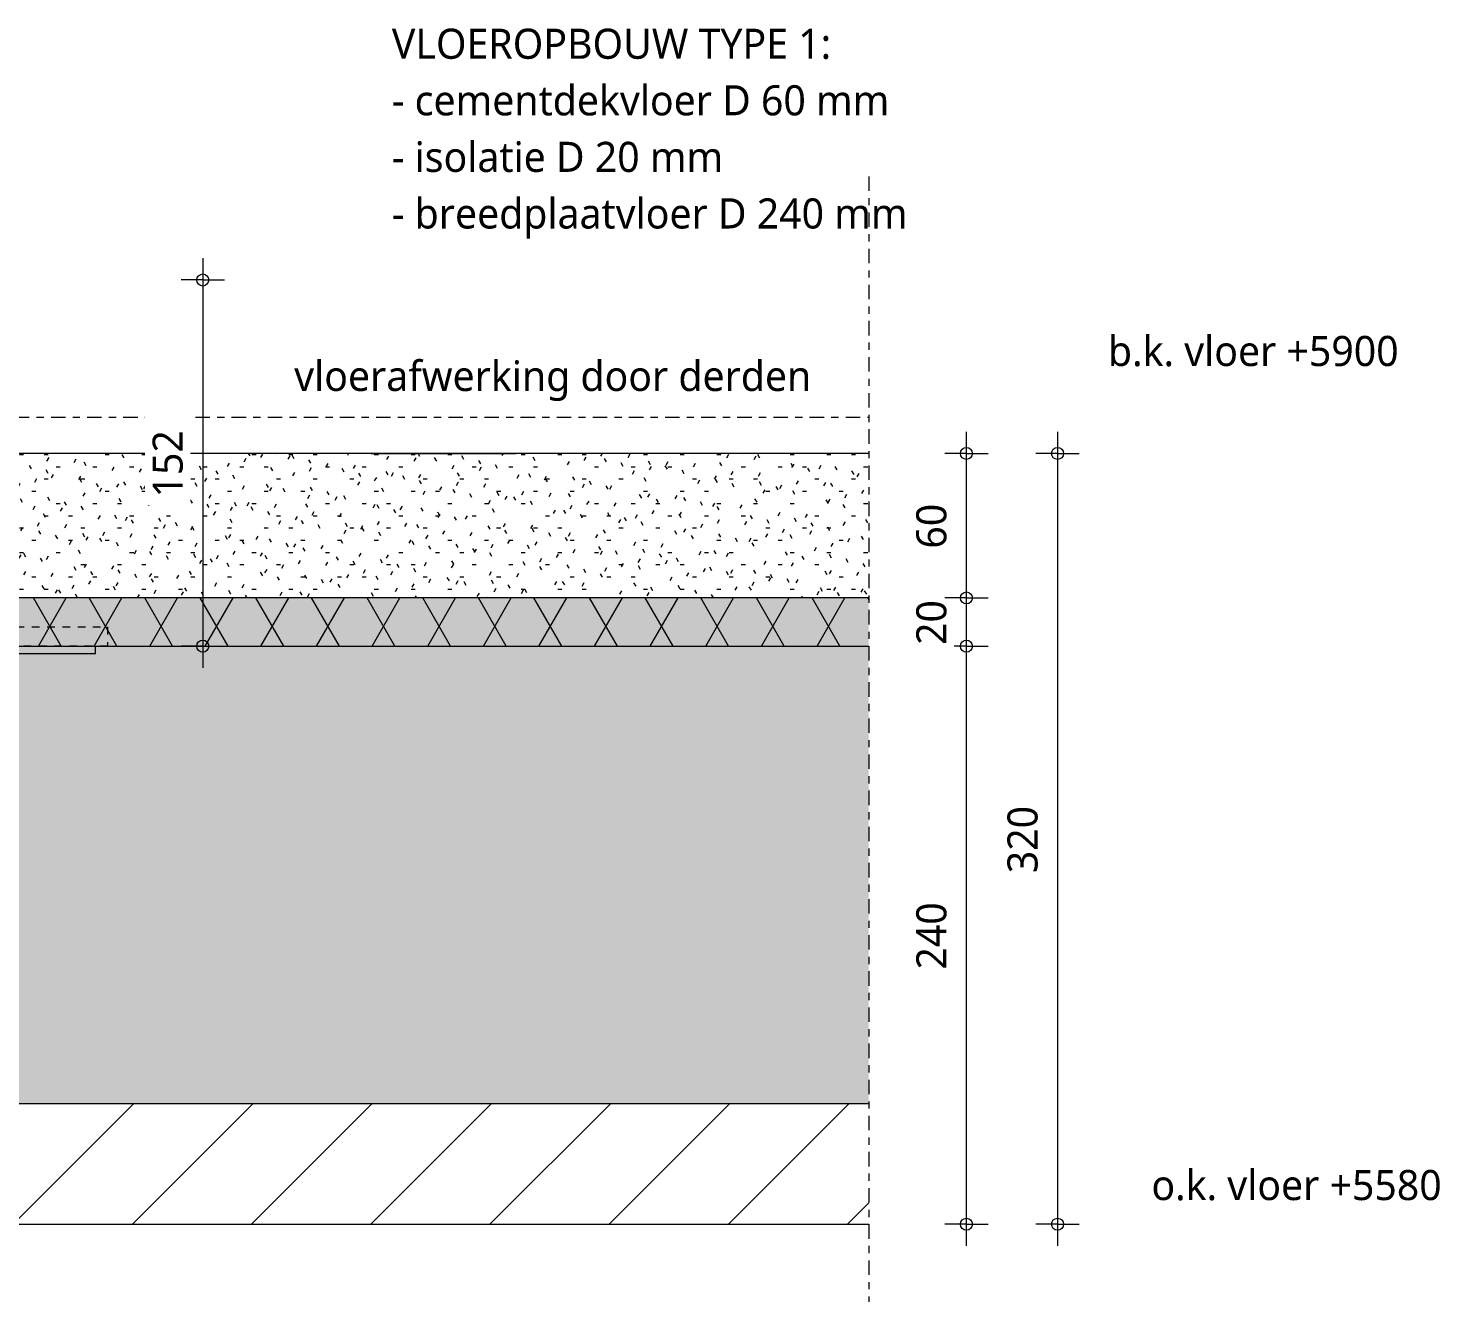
# Model space of a CAD drawing. Header units: millimetres. Extents: x -435 to 27166, y -19117 to 26500.
# Drawn here: x 8259 to 8845, y 13124 to 13649 of the extents above; entities that cross this region are included whole.
import ezdxf

# ---------------------------------------------------------------- set-up
doc = ezdxf.new("R2010")
doc.units = ezdxf.units.MM
for name, pattern in [('Dash', [6.35, 3.175, -3.175]), ('MV_center', [15, 6, -3, 3, -3]), ('Streep 1_1', [2, 1, -1]), ('Streep-stip _ detail', [4, 2, -1, 0, -1])]:
    doc.linetypes.add(name, pattern=pattern)
for name, color, linetype, lineweight in [('A-ANNO-DIMS', 211, 'Continuous', 13), ('A-ANNO-DIMS-5', 211, 'Continuous', 13), ('A-DETL', 90, 'Continuous', 13), ('A-DETL-GENF', 92, 'Continuous', 18), ('G-ANNO-TEXT', 231, 'Continuous', 13)]:
    doc.layers.add(name, color=color, linetype=linetype, lineweight=lineweight)
doc.styles.add('Segoe UI_3', font='segoeui.ttf', dxfattribs={"height": 12.5})
doc.styles.add('Segoe UI_B', font='segoeui.ttf', dxfattribs={"height": 12.5})
doc.dimstyles.new('2_5_mm_4', dxfattribs={"dimscale": 304.8, "dimtxt": 13.092049, "dimasz": 0.016404, "dimexe": 0.029528, "dimexo": 0.0625, "dimgap": 0.014764, "dimtad": 1, "dimdec": 0, "dimzin": 0, "dimdsep": 46, "dimtxsty": 'Segoe UI_3', "dimblk1": 'DOTBLANK', "dimblk2": 'DOTBLANK', "dimsah": 1, "dimcen": 0.09, "dimdle": 0.029528, "dimazin": 0, "dimtfac": 1, "dimtdec": 4, "dimtix": 1, "dimtmove": 0, "dimatfit": 3, "dimfxl": 0.029528, "dimfxlon": 1, "dimtvp": 1, "dimtfill": 1, "dimtolj": 1, "dimtzin": 0, "dimarcsym": 2})

# ---------------------------------------------------------------- blocks, each defined once
blk = doc.blocks.new('42 isolatie - Type 1-3768576-Details Appartement')
at = {"layer": 'A-DETL-GENF'}
blk.add_hatch(color=256, dxfattribs=at).paths.add_polyline_path([(45.79, -0.8), (45.79, -20.8), (428.39, -20.8), (428.39, -0.8), (418.39, -0.8)])
at = {"layer": 'A-DETL-GENF', "lineweight": 13}
h = blk.add_hatch(dxfattribs=at)
h.set_pattern_fill('FP_79', color=256, style=0, pattern_type=2)
h.set_pattern_definition([(300, (-2355.522, -120.812), (-17.32051, -10), []), (240, (-2355.522, -120.812), (-17.32051, 10), [])])
h.paths.add_polyline_path([(45.79, -0.8), (45.79, -20.8), (428.39, -20.8), (428.39, -0.8), (418.39, -0.8)])
at = {"layer": 'A-DETL-GENF'}
for p, q in [((428.39, -0.8), (45.79, -0.8)), ((428.39, -0.8), (45.79, -0.8)), ((428.39, -10.8), (428.39, -0.8)), ((428.39, -10.8), (428.39, -0.8)), ((428.39, -20.8), (428.39, -10.8)), ((428.39, -20.8), (428.39, -10.8)), ((45.79, -20.8), (418.39, -20.8)), ((45.79, -20.8), (418.39, -20.8)), ((418.39, -20.8), (428.39, -20.8))]:
    blk.add_line(p, q, dxfattribs=at)
blk = doc.blocks.new('20 HSB_vloeranker - 25x170 6x60-3186712-Details Appartement')
at = {"layer": 'A-DETL-GENF'}
for p, q in [((-16, 33.01), (-24, 16.61)), ((-16, 33.01), (-24, 16.61)), ((-8, 33.01), (-16, 33.01)), ((-16, 33.01), (-12, 33.01)), ((-8, 33.01), (-12, 33.01)), ((0, 16.61), (-8, 33.01)), ((-8, 33.01), (0, 16.61)), ((-24, 16.61), (-16, 12.01)), ((-16, 12.01), (-24, 16.61)), ((-8, 12.01), (0, 16.61)), ((-7.77, 12.14), (0, 16.61)), ((22.5, 3), (22.5, 0)), ((22.5, 0), (147.5, 0)), ((147.5, 0), (147.5, 3))]:
    blk.add_line(p, q, dxfattribs=at)
at = {"layer": 'A-DETL-GENF', "linetype": 'Streep-stip _ detail', "lineweight": 13}
blk.add_line((85, 33.21), (85, -88.79), dxfattribs=at)
at = {"layer": 'A-DETL-GENF', "linetype": 'Dash'}
for p, q in [((-16, 11), (-16, 28)), ((-16, 28), (-7.96, 28)), ((-7.96, 13), (-7.96, 28)), ((-5.96, 11), (152.5, 11)), ((152.5, 11), (152.5, 3)), ((152.5, 3), (-8, 3))]:
    blk.add_line(p, q, dxfattribs=at)
at = {"layer": 'A-DETL-GENF', "linetype": 'Streep 1_1', "lineweight": 13}
for p, q in [((81, -1.79), (81, -72.79)), ((89, -1.79), (89, -72.79)), ((89, -72.79), (81, -80.79)), ((81, -72.79), (89, -80.79))]:
    blk.add_line(p, q, dxfattribs=at)
at = {"layer": 'A-DETL-GENF', "linetype": 'Dash'}
for centre, radius in [((-5.96, 13), 2), ((-8, 11), 8)]:
    blk.add_arc(centre, radius, 180, 270, dxfattribs=at)
blk = doc.blocks.new('NLRS_00_DI_maskeer - Type 1-4234977-Details Appartement')
at = {"layer": 'A-DETL-GENF', "linetype": 'MV_center'}
blk.add_line((-100, 0), (435, 0), dxfattribs=at)
blk = doc.blocks.new('DIMBLOCK371-Details Appartement')
at = {"layer": 'A-ANNO-DIMS-5'}
for p, q in [((8648.2, 13392.62), (8639.2, 13392.62)), ((8648.2, 13143.62), (8648.2, 13392.62)), ((8648.2, 13392.62), (8657.2, 13392.62)), ((8648.2, 13152.62), (8639.2, 13152.62)), ((8648.2, 13152.62), (8657.2, 13152.62))]:
    blk.add_line(p, q, dxfattribs=at)
for centre in [(8648.2, 13392.62), (8648.2, 13152.62)]:
    blk.add_circle(centre, 2.5, dxfattribs=at)
at = {"layer": 'A-ANNO-DIMS-5', "color": 0, "insert": (8627.39, 13258.34), "char_height": 12.5, "width": 34.2774, "attachment_point": 1, "rotation": 90, "line_spacing_factor": 1.142579, "style": 'Segoe UI_3', "bg_fill": 3, "box_fill_scale": 1.25, "bg_fill_color": 9, "bg_fill_true_color": 13158600, "bg_fill_transparency": 0}
blk.add_mtext('240', dxfattribs=at)
blk = doc.blocks.new('_DotBlank')
at = {"color": 0, "linetype": 'ByBlock', "lineweight": -2}
blk.add_line((-0.5, 0), (-1, 0), dxfattribs=at)
blk.add_circle((0, 0), 0.5, dxfattribs=at)
blk = doc.blocks.new('DIMBLOCK372-Details Appartement')
at = {"layer": 'A-ANNO-DIMS-5'}
for p, q in [((8648.2, 13412.62), (8639.2, 13412.62)), ((8648.2, 13392.62), (8648.2, 13412.62)), ((8648.2, 13412.62), (8657.2, 13412.62)), ((8648.2, 13392.62), (8639.2, 13392.62)), ((8648.2, 13392.62), (8657.2, 13392.62))]:
    blk.add_line(p, q, dxfattribs=at)
for centre in [(8648.2, 13412.62), (8648.2, 13392.62)]:
    blk.add_circle(centre, 2.5, dxfattribs=at)
at = {"layer": 'A-ANNO-DIMS-5', "color": 0, "insert": (8627.39, 13393.1), "char_height": 12.5, "width": 22.8516, "attachment_point": 1, "rotation": 90, "line_spacing_factor": 1.142579, "style": 'Segoe UI_3', "bg_fill": 3, "box_fill_scale": 1.25, "bg_fill_color": 9, "bg_fill_true_color": 13158600, "bg_fill_transparency": 0}
blk.add_mtext('20', dxfattribs=at)
blk = doc.blocks.new('DIMBLOCK373-Details Appartement')
at = {"layer": 'A-ANNO-DIMS-5'}
for p, q in [((8648.2, 13412.62), (8648.2, 13481.62)), ((8648.2, 13472.62), (8639.2, 13472.62)), ((8648.2, 13472.62), (8657.2, 13472.62)), ((8648.2, 13412.62), (8639.2, 13412.62)), ((8648.2, 13412.62), (8657.2, 13412.62))]:
    blk.add_line(p, q, dxfattribs=at)
for centre in [(8648.2, 13472.62), (8648.2, 13412.62)]:
    blk.add_circle(centre, 2.5, dxfattribs=at)
at = {"layer": 'A-ANNO-DIMS-5', "color": 0, "insert": (8627.39, 13433.1), "char_height": 12.5, "width": 22.8516, "attachment_point": 1, "rotation": 90, "line_spacing_factor": 1.142579, "style": 'Segoe UI_3', "bg_fill": 3, "box_fill_scale": 1.25, "bg_fill_color": 9, "bg_fill_true_color": 13158600, "bg_fill_transparency": 0}
blk.add_mtext('60', dxfattribs=at)
blk = doc.blocks.new('DIMBLOCK391-Details Appartement')
at = {"layer": 'A-ANNO-DIMS-5'}
for p, q in [((8331.06, 13553.62), (8331.06, 13383.62)), ((8331.06, 13544.62), (8322.06, 13544.62)), ((8331.06, 13544.62), (8340.06, 13544.62)), ((8331.06, 13392.62), (8322.06, 13392.62)), ((8331.06, 13392.62), (8340.06, 13392.62))]:
    blk.add_line(p, q, dxfattribs=at)
for centre in [(8331.06, 13544.62), (8331.06, 13392.62)]:
    blk.add_circle(centre, 2.5, dxfattribs=at)
at = {"layer": 'A-ANNO-DIMS-5', "color": 0, "insert": (8310.25, 13454.34), "char_height": 12.5, "width": 34.2774, "attachment_point": 1, "rotation": 90, "line_spacing_factor": 1.142579, "style": 'Segoe UI_3', "bg_fill": 3, "box_fill_scale": 1.25, "bg_fill_color": 9, "bg_fill_true_color": 13158600, "bg_fill_transparency": 0}
blk.add_mtext('152', dxfattribs=at)
blk = doc.blocks.new('DIMBLOCK392-Details Appartement')
at = {"layer": 'A-ANNO-DIMS-5'}
for p, q in [((8686.05, 13481.62), (8686.05, 13143.62)), ((8686.05, 13472.62), (8677.05, 13472.62)), ((8686.05, 13472.62), (8695.05, 13472.62)), ((8686.05, 13152.62), (8677.05, 13152.62)), ((8686.05, 13152.62), (8695.05, 13152.62))]:
    blk.add_line(p, q, dxfattribs=at)
for centre in [(8686.05, 13472.62), (8686.05, 13152.62)]:
    blk.add_circle(centre, 2.5, dxfattribs=at)
at = {"layer": 'A-ANNO-DIMS-5', "color": 0, "insert": (8665.24, 13298.34), "char_height": 12.5, "width": 34.2774, "attachment_point": 1, "rotation": 90, "line_spacing_factor": 1.142579, "style": 'Segoe UI_3', "bg_fill": 3, "box_fill_scale": 1.25, "bg_fill_color": 9, "bg_fill_true_color": 13158600, "bg_fill_transparency": 0}
blk.add_mtext('320', dxfattribs=at)

msp = doc.modelspace()

# ---------------------------------------------------------------- hatches: boundary and pattern name
at = {"layer": 'A-DETL-GENF', "lineweight": 13}
h = msp.add_hatch(dxfattribs=at)
h.set_pattern_fill('FP_17', color=254, style=0, pattern_type=2)
h.set_pattern_definition([(0, (0, 0), (20.32, 5.08), [1.676, -13.564, 1.676, -13.564, -81.28]), (0, (0, 0), (20.32, 5.08), [-30.48, 1.676, -28.804, 1.676, -13.564, -35.56]), (0, (0, 0), (20.32, 5.08), [-76.2, 1.676, -8.484, 1.676, -23.724]), (120, (7.62, 2.54), (-14.559409, 15.0576362), [1.676, -13.564, 1.676, -13.564, -81.28]), (120, (7.62, 2.54), (-14.559409, 15.0576362), [-30.48, 1.676, -28.804, 1.676, -13.564, -35.56]), (120, (7.62, 2.54), (-14.559409, 15.0576362), [-76.2, 1.676, -8.484, 1.676, -23.724]), (240, (10.16, 12.7), (-5.760591, -20.1376362), [1.676, -13.564, 1.676, -13.564, -81.28]), (240, (10.16, 12.7), (-5.760591, -20.1376362), [-30.48, 1.676, -28.804, 1.676, -13.564, -35.56]), (240, (10.16, 12.7), (-5.760591, -20.1376362), [-76.2, 1.676, -8.484, 1.676, -23.724])])
h.paths.add_polyline_path([(8607.67, 13412.62), (8607.67, 13472.62), (8235.07, 13472.62), (8235.07, 13412.62)])
at = {"layer": 'A-DETL-GENF'}
msp.add_hatch(color=9, dxfattribs=at).paths.add_polyline_path([(8147.54, 13152.62), (8218.07, 13152.62), (8218.07, 13202.62), (8607.67, 13202.62), (8607.67, 13392.62), (8123.07, 13392.62), (8123.07, 13152.62)])
at = {"layer": 'A-DETL-GENF', "lineweight": 13}
h = msp.add_hatch(dxfattribs=at)
h.set_pattern_fill('FP_78', color=250, style=0, pattern_type=2)
h.set_pattern_definition([(45, (0, 0), (-24.74874, 24.74874), [])])
h.paths.add_polyline_path([(8230.07, 13152.62), (8607.67, 13152.62), (8607.67, 13202.62), (8218.07, 13202.62), (8218.07, 13152.62)])

# ---------------------------------------------------------------- linework, layer by layer
at = {"layer": 'A-DETL', "linetype": 'MV_center', "lineweight": 18}
msp.add_line((8238.07, 13487.62), (8607.67, 13487.62), dxfattribs=at)
at = {"layer": 'A-DETL', "lineweight": 18}
for p, q in [((8607.67, 13472.62), (8235.07, 13472.62)), ((8401.09, 13472.62), (8461.09, 13472.62)), ((8607.67, 13202.62), (8218.07, 13202.62)), ((8238.07, 13152.62), (8607.67, 13152.62)), ((8401.09, 13152.62), (8461.09, 13152.62))]:
    msp.add_line(p, q, dxfattribs=at)

# ---------------------------------------------------------------- block references
at = {"layer": 'A-DETL-GENF', "linetype": 'MV_center', "rotation": 270}
msp.add_blockref('NLRS_00_DI_maskeer - Type 1-4234977-Details Appartement', (8607.67, 13487.62), dxfattribs=at)
at = {"layer": 'A-DETL-GENF', "linetype": 'Dash'}
msp.add_blockref('20 HSB_vloeranker - 25x170 6x60-3186712-Details Appartement', (8139.07, 13389.62), dxfattribs=at)
at = {"layer": 'A-DETL-GENF', "rotation": 180}
msp.add_blockref('42 isolatie - Type 1-3768576-Details Appartement', (8653.45, 13391.82), dxfattribs=at)

# ---------------------------------------------------------------- texts
at = {"layer": 'G-ANNO-TEXT', "color": 7, "char_height": 12.5, "attachment_point": 1}
for s, insert, width, style in [('VLOEROPBOUW TYPE 1:', (8409.61, 13648.94), 240.9071, 'Segoe UI_B'), ('- cementdekvloer D 60 mm', (8409.61, 13625.46), 257.3417, 'Segoe UI_3'), ('- isolatie D 20 mm', (8409.61, 13601.98), 173.5653, 'Segoe UI_3'), ('- breedplaatvloer D 240 mm', (8409.61, 13578.49), 266.1603, 'Segoe UI_3'), ('b.k. vloer +5900', (8706.99, 13521.39), 150.7173, 'Segoe UI_3'), ('vloerafwerking door derden', (8369.06, 13511.04), 260.5484, 'Segoe UI_3'), ('o.k. vloer +5580', (8725.03, 13175.14), 150.7173, 'Segoe UI_3')]:
    msp.add_mtext(s, dxfattribs=dict(at, insert=insert, width=width, style=style))

# ---------------------------------------------------------------- dimensions: what is measured, and where the dimension line sits
at = {"layer": 'A-ANNO-DIMS'}
for base, p1, p2, override, picture, middle in [((8686.05, 13152.62), (8695.05, 13472.62), (8695.05, 13152.62), {"dimpost": '<>', "dimfxl": 320}, 'DIMBLOCK392-Details Appartement', (8675.08, 13312.62)), ((8648.2, 13392.62), (8639.2, 13152.62), (8639.2, 13392.62), {"dimpost": '<>', "dimfxl": 240}, 'DIMBLOCK371-Details Appartement', (8637.24, 13272.62))]:
    dim = msp.add_linear_dim(base=base, p1=p1, p2=p2, angle=90, dimstyle='2_5_mm_4', override=override, dxfattribs=at)
    dim.commit()
    dim.dimension.update_dxf_attribs({"geometry": picture, "text_midpoint": middle})

# ---------------------------------------------------------------- next in the draw order: dimensions: what is measured, and where the dimension line sits
for base, p1, p2, override, picture, middle in [((8331.06, 13392.62), (8322.06, 13544.62), (8340.06, 13392.62), {"dimpost": '<>', "dimfxl": 153.062177}, 'DIMBLOCK391-Details Appartement', (8320.06, 13468.62)), ((8648.2, 13412.62), (8639.2, 13392.62), (8639.2, 13412.62), {"dimpost": '<>', "dimfxl": 20}, 'DIMBLOCK372-Details Appartement', (8637.24, 13402.62))]:
    dim = msp.add_linear_dim(base=base, p1=p1, p2=p2, angle=90, dimstyle='2_5_mm_4', override=override, dxfattribs=at)
    dim.commit()
    dim.dimension.update_dxf_attribs({"geometry": picture, "text_midpoint": middle})

# ---------------------------------------------------------------- next in the draw order: dimensions: what is measured, and where the dimension line sits
dim = msp.add_linear_dim(base=(8648.2, 13472.62), p1=(8639.2, 13412.62), p2=(8639.2, 13472.62), angle=90, dimstyle='2_5_mm_4', override={"dimpost": '<>', "dimfxl": 60}, dxfattribs=at)
dim.commit()
dim.dimension.update_dxf_attribs({"geometry": 'DIMBLOCK373-Details Appartement', "text_midpoint": (8637.24, 13442.62)})

doc.saveas('drawing.dxf')
